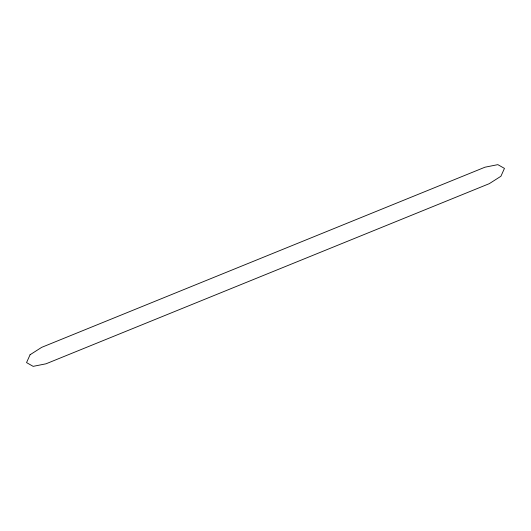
<?xml version="1.0" encoding="UTF-8"?>
<svg xmlns="http://www.w3.org/2000/svg" width="531" height="531" viewBox="0 0 531 531"><rect width="100%" height="100%" fill="white"/><g stroke="black" fill="none" stroke-linecap="round" stroke-linejoin="round"><path stroke-width="0.8" d="M30.088 354.735L26.55 362.607L33.154 366.357L46.038 363.795L489.31 183.653L500.912 176.265L504.45 168.393L497.846 164.643L484.962 167.205L41.69 347.347L30.088 354.735"/></g></svg>
